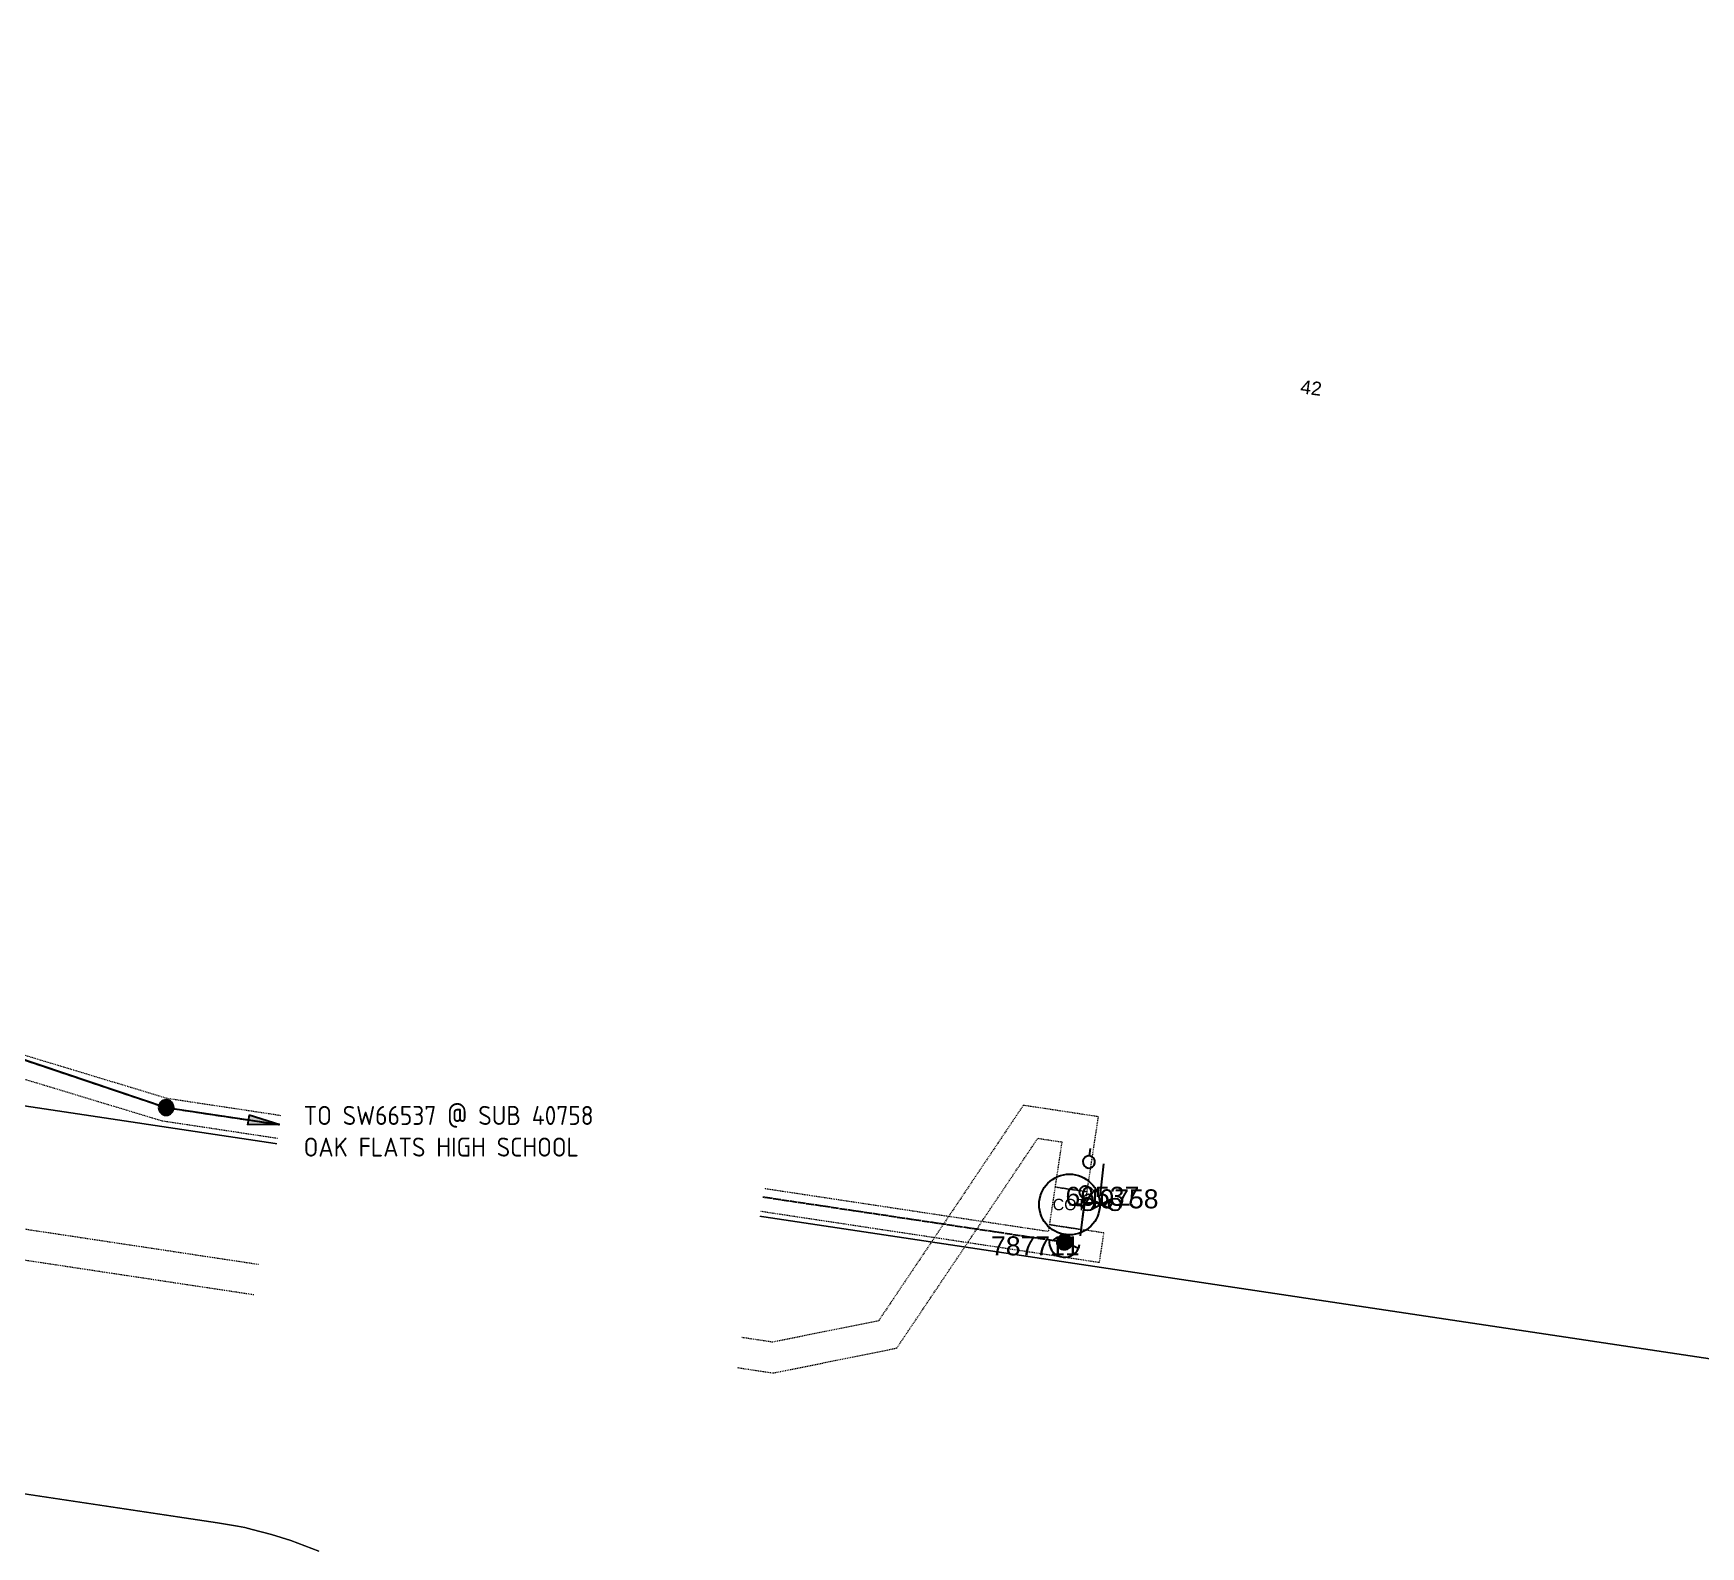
# Model space of a CAD drawing. Header units: metres. Extents: x 299834 to 302538, y 6172833 to 6174390.
# Drawn here: x 300978.9 to 301198.4, y 6173584.1 to 6173783.4 of the extents above; entities that cross this region are included whole.
import ezdxf
from ezdxf.enums import TextEntityAlignment as Align

# ---------------------------------------------------------------- set-up
doc = ezdxf.new("R2010")
doc.units = ezdxf.units.M
for name, pattern in [('Cable Exist OH', [1, 1, 0]), ('Cable Exist UG', [8.2, 4, -1.2, 1.8, -1.2]), ('HIDDEN', [0.375, 0.25, -0.125]), ('HIDDEN2', [0.1875, 0.125, -0.0625])]:
    doc.linetypes.add(name, pattern=pattern)
doc.layers.get('0').update_dxf_attribs({"color": 6})
for name, color, linetype, lineweight in [('Cadastre Land Parcels_SP_EXT', 9, 'Continuous', 5), ('Cadastre Other Property_SP_EXT', 9, 'HIDDEN', 5), ('Cadastre Roads_SP_EXT', 9, 'Continuous', 5)]:
    doc.layers.add(name, color=color, linetype=linetype, lineweight=lineweight)
for name, color, linetype in [('Equip_HV_EXT', 7, 'Continuous'), ('Equip_LV_EXT', 7, 'Continuous'), ('Mains_HV_EXT', 7, 'Continuous'), ('Notes_HV_MISC', 7, 'Continuous'), ('Notes_LV_MISC', 7, 'Continuous'), ('Notes_SL_MISC', 7, 'Continuous'), ('OH_Details_SP_MISC', 7, 'Continuous'), ('Sub_SP_EXT', 7, 'Continuous'), ('SupportsOH_SP_TR_HV_LV_SL_EXT', 7, 'Continuous')]:
    doc.layers.add(name, color=color, linetype=linetype)
doc.styles.add('iecISOCP', font='isocp.shx')
doc.styles.add('POLE_LABEL', font='arial.ttf')
doc.styles.get("Standard").update_dxf_attribs({"font": 'arial.ttf'})
doc.styles.add('SWITCH_LABEL', font='arial.ttf', dxfattribs={"height": 2.5})

# ---------------------------------------------------------------- blocks, each defined once
blk = doc.blocks.new('SUB_COTTAGE_EXT')
blk.add_circle((0, 0), 4)
blk.add_text('COT', height=1.5).set_placement((0, 0), align=Align.MIDDLE)
for tag, height, flags, p in [('ASSET_NUM', 2.5, 8, (2, 2)), ('STREET_CODE', 0.2, 9, (1.5, 0)), ('CONSTRUCTED_VOLTAGE', 0.2, 9, (1.5, -0.2)), ('OPERATING_VOLTAGE', 0.2, 9, (1.5, -0.6)), ('ORIENTATION', 0.2, 9, (1.5, -0.8)), ('OWNED_BY', 0.2, 9, (1.5, -1)), ('OPERATED_BY', 0.2, 9, (1.5, -1.2)), ('SECONDARY_VOLTAGE', 0.2, 9, (1.5, -1.6)), ('STATE', 0.2, 9, (1.5, -1.8)), ('SUBSTATION_TYPE', 0.2, 9, (1.5, -2.2)), ('NO_PHASES', 0.2, 9, (1.5, -0.4)), ('MAINTAINED_BY', 0.2, 9, (1.5, -1.4)), ('PARENT', 0.2, 9, (1.5, -2)), ('STREETNAME', 0.2, 9, (1.5, -3)), ('SUBURB', 0.2, 9, (1.5, -3.2)), ('Z', 0.2, 1, (1.5, -3.6)), ('USAGE', 0.2, 9, (1.5, -2.4)), ('LEGEND', 0.2, 9, (1.5, -2.6)), ('LOCATION', 0.2, 9, (1.5, -2.8)), ('NOTES', 0.2, 9, (1.5, -3.4))]:
    blk.add_attdef(tag, text='', height=height, dxfattribs=dict(flags=flags)).set_placement(p, align=Align.MIDDLE_LEFT)
blk = doc.blocks.new('POLE_EXT')
blk.add_hatch(color=256).paths.add_polyline_path([(-1, 0, 1), (1, 0, 1)])
blk.add_lwpolyline([(-1, 0, 1), (1, 0, 1)], format="xyb", close=True)
for tag, height, flags, p in [('pNumber', 2.5, 8, (-17.84, 2.07)), ('OWNED_BY', 0.2, 9, (1.35, -0.4)), ('SPECIAL_USE', 0.2, 9, (1.35, -0.8)), ('STATE', 0.2, 9, (1.35, -1)), ('cLV', 0.2, 9, (1.35, -1.4)), ('hDepth', 0.2, 9, (1.35, -1.6)), ('hDia', 0.2, 9, (1.35, -1.8)), ('cHV', 0.2, 9, (1.35, -2)), ('PARENT', 0.2, 9, (1.35, -0.6)), ('USAGE', 0.2, 9, (1.35, -1.2)), ('LBRACKET', 0.2, 9, (1.35, -2.2)), ('cLinedev', 0.2, 9, (1.35, -3.4)), ('pExisting', 0.2, 9, (1.35, -3.8)), ('pFooting', 0.2, 9, (1.35, -4.4)), ('LExisting', 0.2, 9, (1.35, -2.4)), ('LANTNUMBER', 0.2, 9, (1.35, -2.6)), ('LOther', 0.2, 9, (1.35, -2.8)), ('LRemove', 0.2, 9, (1.35, -3)), ('LEGEND', 0.2, 9, (1.35, -3.2)), ('LOCATION', 0.2, 9, (1.35, -3.6)), ('PFNUMBER', 0.2, 9, (1.35, -4)), ('NEWPFNUMBER', 0.2, 9, (1.35, -4.2)), ('pNew', 0.2, 9, (1.35, -4.6)), ('pRelocate', 0.2, 9, (1.35, -5)), ('pRemove', 0.2, 9, (1.35, -5.2)), ('pReplace', 0.2, 9, (1.35, -5.4)), ('pStay', 0.2, 9, (1.35, -5.6)), ('pType', 0.2, 9, (1.35, -5.8)), ('cspan', 0.2, 9, (1.35, -6)), ('STREETNAME', 0.2, 9, (1.35, -6.2)), ('SUBURB', 0.2, 9, (1.35, -6.4)), ('NOTES', 0.2, 9, (1.35, -6.6)), ('OPERATED_BY', 0.2, 9, (1.36, -7.01)), ('MAINTAINED_BY', 0.2, 9, (1.36, -6.81))]:
    blk.add_attdef(tag, text='', height=height, dxfattribs=dict(flags=flags)).set_placement(p, align=Align.MIDDLE_LEFT)
at = {"style": 'POLE_LABEL'}
for tag, height, flags, p in [('ASSET_NUM', 2.5, 8, (2, 2)), ('STRUCTURE_PLANT_NUMBER', 0.2, 9, (1.35, 0.03)), ('STREET_CODE', 0.2, 9, (1.35, -0.2))]:
    blk.add_attdef(tag, text='', height=height, dxfattribs=dict(at, flags=flags)).set_placement(p, align=Align.MIDDLE_LEFT)
at = {"flags": 1}
blk.add_attdef('Z', (1.35, -7.33), '', height=0.2, dxfattribs=at)
blk = doc.blocks.new('LV_UG_DFUSE_CLOSED_EXT')
for points in [[(1, 0), (0, 0)], [(5.04, 0.73), (2.16, -0.72)], [(5.05, -0.71), (2.16, 0.72)], [(6.2, 0.01), (7.2, 0.01)]]:
    blk.add_lwpolyline(points)
for centre in [(1.8, 0), (5.4, 0.01)]:
    blk.add_circle(centre, 0.8)
at = {"flags": 9}
for tag, p in [('ACTUAL_STATUS', (0, 0)), ('CONSTRUCTED_VOLTAGE', (0, -0.2)), ('OPERATING_VOLTAGE', (0, -0.6)), ('ORIENTATION', (0, -0.8)), ('STATE', (0, -1)), ('SWITCH_TYPE', (0, -1.2)), ('NO_PHASES', (0, -0.4)), ('USAGE', (0, -1.4)), ('NOTES', (0, -1.6))]:
    blk.add_attdef(tag, text='', height=0.2, dxfattribs=at).set_placement(p, align=Align.MIDDLE_LEFT)
at = {"flags": 1}
blk.add_attdef('Z', (0, 0), '', height=0.2, dxfattribs=at)
blk = doc.blocks.new('SWG_HOLEC_SU_EXT')
blk.add_line((1.8, -2), (5.8, -2))
for points in [[(1, 0), (0, 0)], [(6.6, 0), (7.6, 0)]]:
    blk.add_lwpolyline(points)
for points in [[(1.8, -0.8, 1), (1.8, 0.8, 1)], [(5.8, -0.8, 1), (5.8, 0.8, 1)]]:
    blk.add_lwpolyline(points, format="xyb", close=True)
at = {"style": 'SWITCH_LABEL', "flags": 8}
blk.add_attdef('ASSET_NUM', text='', height=2.5, rotation=179.9544, dxfattribs=at).set_placement((-2.4, 0), align=Align.MIDDLE_LEFT)
at = {"flags": 1}
blk.add_attdef('Z', (0, 0), '', height=0.2, dxfattribs=at)
at = {"flags": 9}
for tag, p in [('ACTUAL_STATUS', (0, -0.4)), ('CONSTRUCTED_VOLTAGE', (0, -0.6)), ('OPERATING_VOLTAGE', (0, -1)), ('ORIENTATION', (0, -1.2)), ('OWNED_BY', (0, -1.4)), ('STATE', (0, -1.8)), ('SWITCH_TYPE', (0, -2)), ('NO_PHASES', (0, -0.8)), ('PARENT', (0, -1.6)), ('USAGE', (0, -2.2)), ('STREETNAME', (0, -2.6)), ('SUBURB', (0, -2.8)), ('LOCATION', (0, -2.4)), ('NOTES', (0, -3))]:
    blk.add_attdef(tag, text='', height=0.2, dxfattribs=at).set_placement(p, align=Align.MIDDLE_LEFT)
at = {"style": 'SWITCH_LABEL', "flags": 9}
blk.add_attdef('STREET_CODE', text='', height=0.2, dxfattribs=at).set_placement((0, -0.2), align=Align.MIDDLE_LEFT)
blk = doc.blocks.new('*U151')
blk.add_hatch(color=256).paths.add_polyline_path([(-0.64, 0.1), (0.64, -0.1), (0.62, 4.15)])
for p, q in [((-0.64, 0.1), (0.62, 4.15)), ((0.62, 4.15), (0.64, -0.1)), ((-0.64, 0.1), (0.64, -0.1))]:
    blk.add_line(p, q)
at = {"color": 250}
blk.add_wipeout([(-38.75, 10.12), (-30.68, 63.31), (61.35, 49.37), (53.27, -3.82)], dxfattribs=at)
blk = doc.blocks.new('*U154')
blk.add_hatch(color=256).paths.add_polyline_path([(-0.64, 0.1), (0.64, -0.1), (0.62, 4.15)])
for p, q in [((-0.64, 0.1), (0.62, 4.15)), ((0.62, 4.15), (0.64, -0.1)), ((-0.64, 0.1), (0.64, -0.1))]:
    blk.add_line(p, q)
at = {"color": 250}
blk.add_wipeout([(-62.68, 13.74), (-50.1, 96.52), (65.85, 78.96), (53.27, -3.82)], dxfattribs=at)
blk = doc.blocks.new('*U153')
blk.add_hatch(color=256).paths.add_polyline_path([(0.1, 0.64), (-0.1, -0.64), (4.16, -0.62)])
for p, q in [((0.1, 0.64), (-0.1, -0.64)), ((0.1, 0.64), (4.16, -0.62)), ((4.16, -0.62), (-0.1, -0.64))]:
    blk.add_line(p, q)
at = {"color": 250}
blk.add_wipeout([(7.89, 24.21), (71.42, 14.62), (62.54, -44.41), (-0.99, -34.82)], dxfattribs=at)
blk = doc.blocks.new('*U157')
blk.add_hatch(color=256).paths.add_polyline_path([(-0.64, 0.1), (0.64, -0.1), (0.62, 4.15)])
for p, q in [((-0.64, 0.1), (0.62, 4.15)), ((0.62, 4.15), (0.64, -0.1)), ((-0.64, 0.1), (0.64, -0.1))]:
    blk.add_line(p, q)
at = {"color": 250}
blk.add_wipeout([(-29.99, 8.79), (-24.6, 44.32), (45.53, 33.7), (40.14, -1.83)], dxfattribs=at)

msp = doc.modelspace()

# ---------------------------------------------------------------- linework, layer by layer
at = {"layer": 'Cadastre Land Parcels_SP_EXT', "linetype": 'Continuous'}
for p, q in [((300957.25, 6173645.2), (301295.52, 6173594.45)), ((301295.52, 6173594.45), (300957.25, 6173645.2)), ((300953.71, 6173594.67), (301003.16, 6173587.26)), ((301003.16, 6173587.26), (301004.46, 6173587.04)), ((301004.46, 6173587.04), (301005.77, 6173586.8)), ((301005.77, 6173586.8), (301006.74, 6173586.61)), ((301006.74, 6173586.61), (301007.7, 6173586.38)), ((301007.7, 6173586.38), (301010.26, 6173585.7)), ((301010.26, 6173585.7), (301011.53, 6173585.32)), ((301011.53, 6173585.32), (301012.79, 6173584.91)), ((301012.79, 6173584.91), (301014.65, 6173584.23)), ((301014.65, 6173584.23), (301016.49, 6173583.49))]:
    msp.add_line(p, q, dxfattribs=at)
at = {"layer": 'Cadastre Other Property_SP_EXT', "linetype": 'HIDDEN2'}
for p, q in [((300996.54, 6173643.11), (300959.46, 6173654.34)), ((300959, 6173651.34), (300995.82, 6173640.19)), ((301112.5, 6173625.59), (300996.54, 6173643.11)), ((301109.21, 6173642.21), (301090.16, 6173613.84)), ((301119.1, 6173640.71), (301109.21, 6173642.21)), ((300995.82, 6173640.19), (301119.24, 6173621.54)), ((301117.6, 6173630.82), (301119.1, 6173640.71)), ((301092.56, 6173610.25), (301111.12, 6173637.87)), ((301111.12, 6173637.87), (301114.28, 6173637.39)), ((301114.28, 6173637.39), (301113.39, 6173631.46)), ((301113.39, 6173631.46), (301117.6, 6173630.82)), ((301113.39, 6173631.46), (301113.39, 6173631.46)), ((301076.21, 6173611.03), (300955.67, 6173629.23)), ((301112.64, 6173626.5), (301112.5, 6173625.59)), ((301119.82, 6173625.41), (301112.64, 6173626.5)), ((300955.07, 6173625.28), (301076.31, 6173606.97)), ((301119.24, 6173621.54), (301119.82, 6173625.41)), ((301090.16, 6173613.84), (301076.21, 6173611.03)), ((301076.31, 6173606.97), (301092.56, 6173610.25))]:
    msp.add_line(p, q, dxfattribs=at)
msp.add_lwpolyline([(301112.64, 6173626.5), (301116.85, 6173625.86), (301117.6, 6173630.82), (301113.39, 6173631.46), (301112.64, 6173626.5)], close=True, dxfattribs=at)
at = {"layer": 'Cadastre Roads_SP_EXT', "linetype": 'Continuous'}
for p, q in [((301003.16, 6173587.26), (300953.71, 6173594.67)), ((301004.46, 6173587.04), (301003.16, 6173587.26)), ((301005.77, 6173586.8), (301004.46, 6173587.04)), ((301006.74, 6173586.61), (301005.77, 6173586.8)), ((301007.7, 6173586.38), (301006.74, 6173586.61)), ((301010.26, 6173585.7), (301007.7, 6173586.38)), ((301011.53, 6173585.32), (301010.26, 6173585.7)), ((301012.79, 6173584.91), (301011.53, 6173585.32)), ((301014.65, 6173584.23), (301012.79, 6173584.91)), ((301016.49, 6173583.49), (301014.65, 6173584.23))]:
    msp.add_line(p, q, dxfattribs=at)
at = {"layer": 'Mains_HV_EXT', "linetype": 'Cable Exist OH'}
for p, q in [((300942.95, 6173659.95), (300996.4, 6173641.91)), ((300996.4, 6173641.91), (301052.31, 6173633.55))]:
    msp.add_line(p, q, dxfattribs=at)
at = {"layer": 'Mains_HV_EXT', "linetype": 'Continuous'}
for points in [[(301050.22, 6173633.88, 1.053519), (301054.47, 6173633.25)], [(301112.64, 6173624.52, 0.861556), (301116.49, 6173623.38)]]:
    msp.add_lwpolyline(points, format="xyb", dxfattribs=at)
at = {"layer": 'Mains_HV_EXT', "linetype": 'Cable Exist OH'}
msp.add_lwpolyline([(301052.31, 6173633.55), (301052.37, 6173633.54), (301114.62, 6173624.21)], dxfattribs=at)
at = {"layer": 'Mains_HV_EXT', "linetype": 'Cable Exist UG'}
msp.add_lwpolyline([(301115.29, 6173629.15), (301117.16, 6173628.99), (301116.49, 6173623.38), (301114.62, 6173624.21)], dxfattribs=at)
at = {"layer": 'OH_Details_SP_MISC', "color": 7, "linetype": 'Continuous', "flags": 128}
msp.add_lwpolyline([(300942.97, 6173659.95), (300996.4, 6173641.91), (301052.37, 6173633.54)], dxfattribs=at)

# ---------------------------------------------------------------- block references
at = {"layer": 'Equip_HV_EXT'}
ref = msp.add_blockref('SWG_HOLEC_SU_EXT', (301117.16, 6173628.99), dxfattribs=dict(at, rotation=83.23876148415864))
ref.add_attrib('ASSET_NUM', '66537', dxfattribs={"layer": '0', "height": 2.5, "style": 'SWITCH_LABEL'}).set_placement((301114.76, 6173630.24), align=Align.MIDDLE_LEFT)
at = {"layer": 'Equip_LV_EXT'}
msp.add_blockref('LV_UG_DFUSE_CLOSED_EXT', (301115.88, 6173629.15), dxfattribs=at)
at = {"layer": 'Notes_LV_MISC'}
msp.add_blockref('*U151', (300953.31, 6173729.18), dxfattribs=at)
at = {"layer": 'Sub_SP_EXT'}
ref = msp.add_blockref('SUB_COTTAGE_EXT', (301115.29, 6173629.15), dxfattribs=at)
ref.add_attrib('ASSET_NUM', '40758', dxfattribs={"layer": '0', "height": 2.5}).set_placement((301117.29, 6173629.9), align=Align.MIDDLE_LEFT)
at = {"layer": 'SupportsOH_SP_TR_HV_LV_SL_EXT'}
for p in [(300996.4, 6173641.91), (301052.37, 6173633.54)]:
    msp.add_blockref('POLE_EXT', p, dxfattribs=at)
ref = msp.add_blockref('POLE_EXT', (301114.62, 6173624.21), dxfattribs=at)
ref.add_attrib('ASSET_NUM', '787711', dxfattribs={"layer": '0', "height": 2.5, "style": 'POLE_LABEL'}).set_placement((301116.62, 6173624.96), align=Align.TOP_RIGHT)

# ---------------------------------------------------------------- texts
at = {"layer": 'Cadastre Land Parcels_SP_EXT'}
msp.add_text('42', height=1.8, rotation=352.6768, dxfattribs=at).set_placement((301145.6, 6173735.97))

# ---------------------------------------------------------------- next in the draw order: block references
at = {"layer": 'Notes_HV_MISC'}
for name, p in [('*U154', (300953.86, 6173732.87)), ('*U153', (301007.22, 6173640.3))]:
    msp.add_blockref(name, p, dxfattribs=at)

# ---------------------------------------------------------------- next in the draw order: block references
at = {"layer": 'Notes_SL_MISC'}
msp.add_blockref('*U157', (300952.87, 6173726.26), dxfattribs=at)

# ---------------------------------------------------------------- next in the draw order: texts
at = {"layer": 'Notes_HV_MISC', "insert": (301014.5, 6173642.13), "char_height": 2.5, "attachment_point": 1, "style": 'iecISOCP'}
msp.add_mtext_dynamic_manual_height_columns('TO SW66537 @ SUB 40758\\POAK FLATS HIGH SCHOOL', width=45.2, gutter_width=10, heights=[0], dxfattribs=at)

doc.saveas('drawing.dxf')
